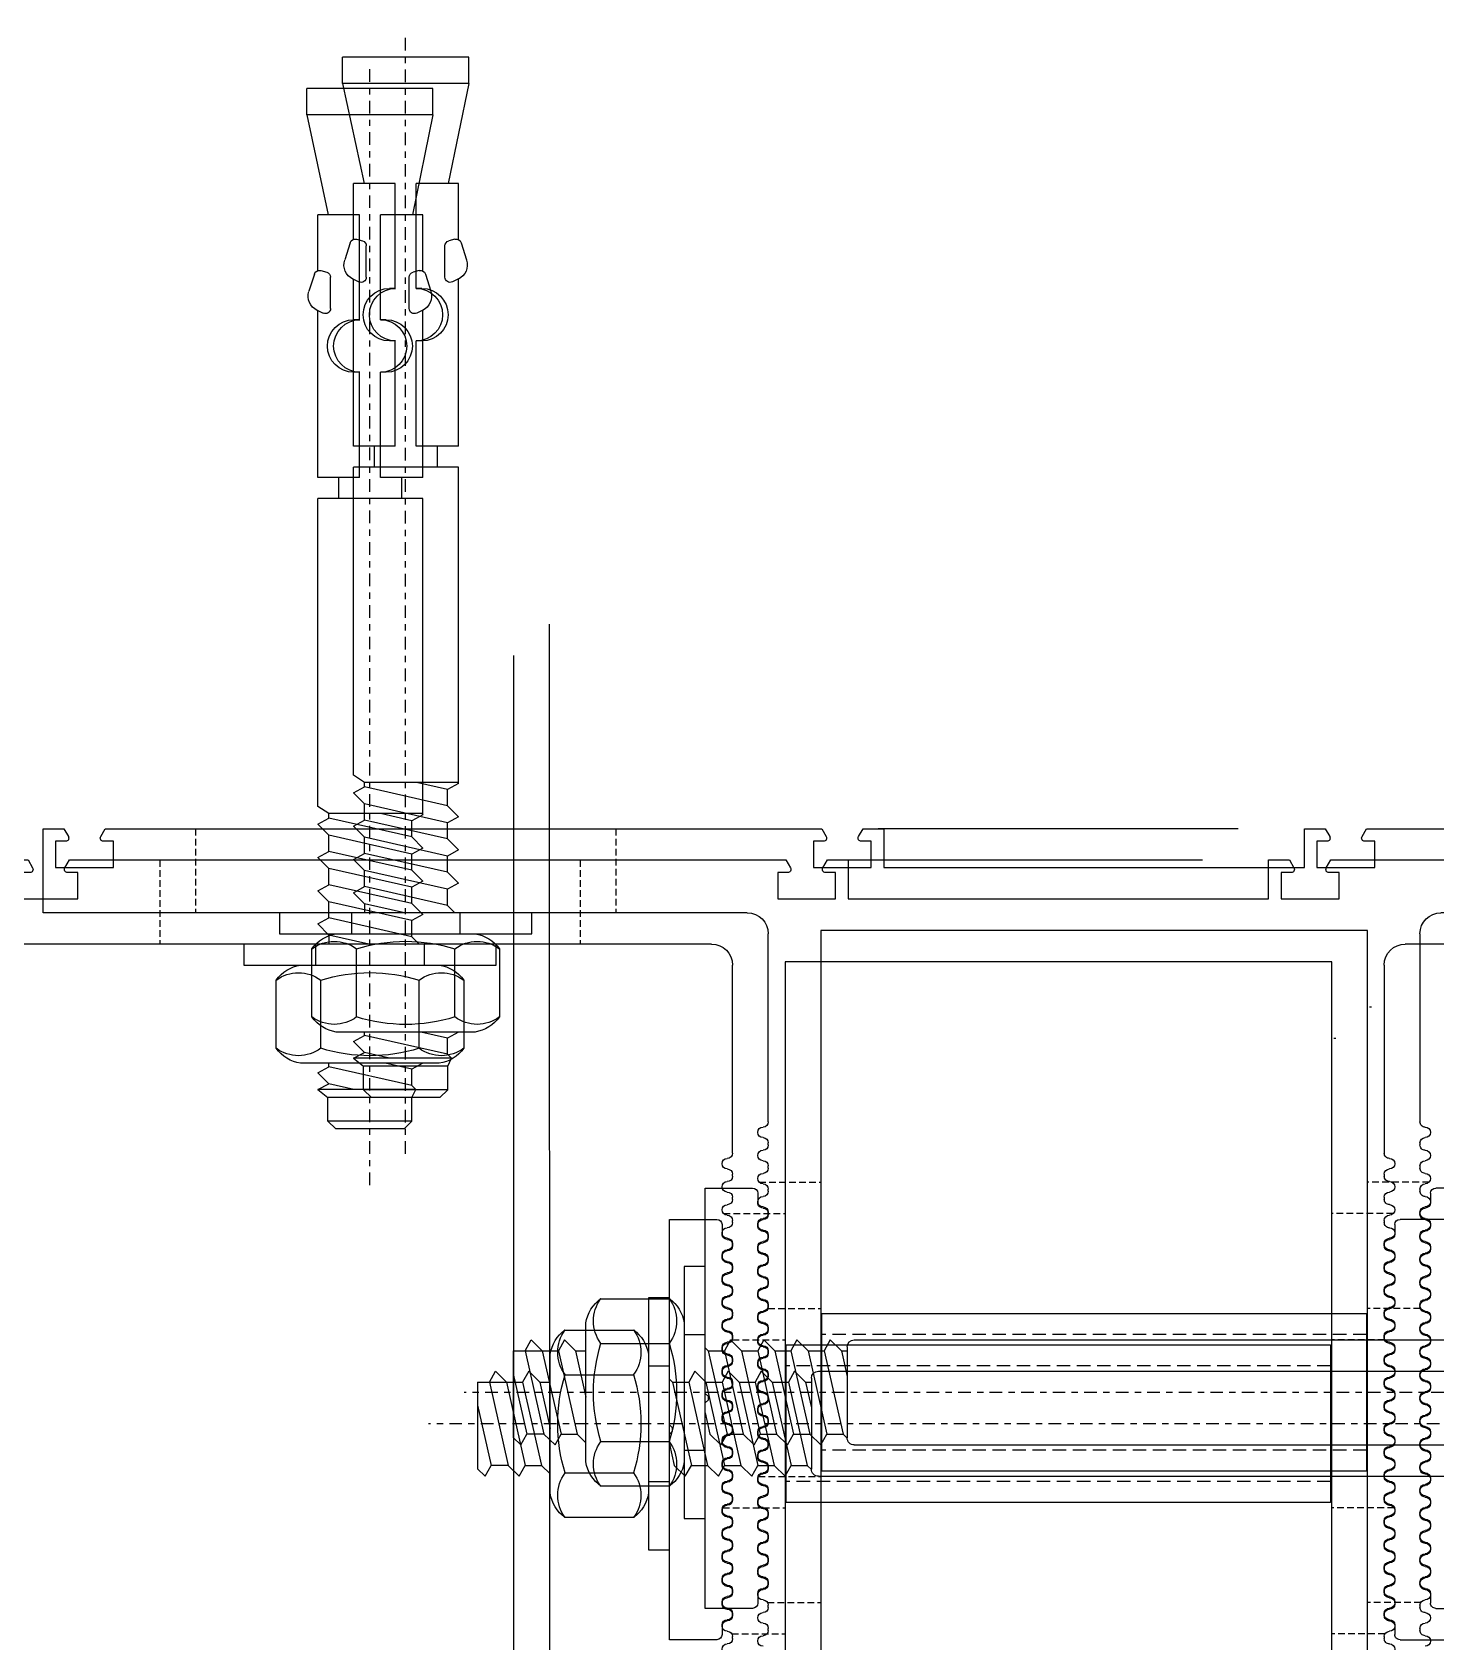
# Model space of a CAD drawing. Header units: inches. Extents: x 4821 to 127877, y 58012 to 433683.
# Drawn here: x 35457.7 to 35591.2, y 147066.1 to 147219.3 of the extents above; entities that cross this region are included whole.
import ezdxf

# ---------------------------------------------------------------- set-up
doc = ezdxf.new("R2010")
doc.units = ezdxf.units.IN
doc.header["$MEASUREMENT"] = 0
doc.linetypes.add('$1$Center', pattern=[29.999999, 12, -6, 6, -6])
doc.linetypes.add('$1$DASHED', pattern=[19.05, 12.7, -6.35])
for name, color, linetype in [('A-FURN-FIXD', 10, 'Continuous'), ('A-GLAZ', 132, 'Continuous'), ('A-WAL-CMU', 7, 'Continuous'), ('A-WIN', 141, 'Continuous')]:
    doc.layers.add(name, color=color, linetype=linetype)

# ---------------------------------------------------------------- blocks, each defined once
blk = doc.blocks.new('$1$Fixed bracket Plan')
at = {"layer": 'A-FURN-FIXD'}
for p, q in [((8, 100), (0, 100)), ((0, 100), (0, 98.02)), ((8, 33), (8, 100)), ((1.2, 97.85), (1.2, 98.8)), ((1.2, 98.8), (3.7, 98.8)), ((3.7, 98.8), (3.7, 93.3)), ((0, 98.02), (0.75, 97.59)), ((0.75, 94.51), (0, 94.08)), ((0, 94.08), (0, 25.92)), ((1.2, 93.3), (1.2, 94.25)), ((3.7, 93.3), (1.2, 93.3)), ((8, 53.5), (8, 77.5)), ((8, 77.5), (10, 77.5)), ((10, 77.5), (10, 53.5)), ((-73.41, 59.5), (-73.41, 71.5)), ((-70.91, 71.5), (-73.41, 71.5)), ((-70.91, 59.5), (-70.91, 71.5)), ((-70.91, 71.5), (-61.41, 69.46)), ((-61.41, 66.5), (-61.41, 70.46)), ((-56.08, 70.46), (-61.41, 70.46)), ((-55.76, 70.78), (-54.12, 71.3)), ((-52.31, 70.52), (-52.04, 69.95)), ((-36.41, 70.46), (-52.28, 70.46)), ((-36.41, 66.5), (-36.41, 70.46)), ((-5.09, 70.46), (-34.41, 70.46)), ((-34.41, 60.46), (-34.41, 70.46)), ((-4.41, 69.42), (-5.09, 70.46)), ((-3.4, 70.46), (-3.98, 69.42)), ((-2.36, 69.42), (-3.4, 70.46)), ((-0.24, 70.46), (-0.82, 69.42)), ((0.81, 69.42), (-0.24, 70.46)), ((2.92, 70.46), (2.35, 69.42)), ((3.97, 69.42), (2.92, 70.46)), ((6.09, 70.46), (5.51, 69.42)), ((7.14, 69.42), (6.09, 70.46)), ((8, 70.66), (10, 70.66)), ((20.25, 70.46), (19.68, 69.42)), ((-56.09, 70.18), (-55.94, 69.61)), ((-52.49, 69.24), (-55.46, 69.24)), ((-4.41, 60.5), (-4.41, 69.42)), ((-3.98, 69.42), (-4.41, 69.42)), ((-2.19, 61.51), (-3.98, 69.42)), ((-0.57, 61.51), (-2.36, 69.42)), ((-0.82, 69.42), (-2.36, 69.42)), ((0.97, 61.51), (-0.82, 69.42)), ((2.6, 61.51), (0.81, 69.42)), ((2.35, 69.42), (0.81, 69.42)), ((4.14, 61.51), (2.35, 69.42)), ((5.76, 61.51), (3.97, 69.42)), ((5.51, 69.42), (3.97, 69.42)), ((7.3, 61.51), (5.51, 69.42)), ((8, 65.6), (7.14, 69.42)), ((7.14, 69.42), (8, 69.42)), ((17.92, 70.17), (11.43, 70.17)), ((19.68, 69.42), (19.35, 69.42)), ((21.47, 61.51), (19.68, 69.42)), ((21.3, 69.42), (20.26, 70.46)), ((21.84, 70.46), (21.3, 69.42)), ((21.84, 67.02), (21.3, 69.42)), ((21.84, 61.13), (21.84, 70.46)), ((21.84, 70.46), (22.59, 69.5)), ((22.59, 61.5), (22.59, 69.5)), ((24.84, 69.5), (22.59, 69.5)), ((24.84, 61.5), (24.84, 69.5)), ((24.84, 69.5), (25.59, 68.75)), ((-34.41, 68.46), (-36.41, 68.46)), ((25.59, 62.25), (25.59, 68.75)), ((-51.41, 66.5), (-61.41, 66.5)), ((-51.41, 66.5), (-51.41, 67.04)), ((-46.41, 66.5), (-46.41, 67.04)), ((-36.41, 66.5), (-46.41, 66.5)), ((-61.41, 60.46), (-61.41, 64.5)), ((-51.41, 64.5), (-61.41, 64.5)), ((-51.41, 63.96), (-51.41, 64.5)), ((-36.41, 64.5), (-46.41, 64.5)), ((-46.41, 63.96), (-46.41, 64.5)), ((-36.41, 60.46), (-36.41, 64.5)), ((-3.73, 61.51), (-4.41, 64.48)), ((19.92, 61.51), (19.35, 64.05)), ((-70.91, 59.5), (-61.41, 61.46)), ((-56.09, 60.82), (-55.94, 61.39)), ((-52.49, 61.76), (-55.46, 61.76)), ((-34.41, 62.46), (-36.41, 62.46)), ((-4.31, 60.46), (-3.73, 61.51)), ((-2.19, 61.51), (-3.73, 61.51)), ((-2.19, 61.51), (-1.14, 60.46)), ((-1.14, 60.46), (-0.57, 61.51)), ((0.97, 61.51), (-0.57, 61.51)), ((0.97, 61.51), (2.02, 60.46)), ((2.02, 60.46), (2.6, 61.51)), ((4.14, 61.51), (2.6, 61.51)), ((4.14, 61.51), (5.19, 60.46)), ((5.19, 60.46), (5.76, 61.51)), ((7.3, 61.51), (5.76, 61.51)), ((7.3, 61.51), (8, 60.81)), ((19.35, 60.46), (19.92, 61.51)), ((21.47, 61.51), (19.92, 61.51)), ((21.47, 61.51), (21.84, 61.13)), ((22.59, 61.5), (21.84, 61.13)), ((24.84, 61.5), (22.59, 61.5)), ((24.84, 61.5), (25.59, 62.25)), ((-56.05, 60.46), (-61.41, 60.46)), ((-55.76, 60.22), (-54.12, 59.7)), ((-36.41, 60.46), (-52.32, 60.46)), ((-52.31, 60.48), (-52.04, 61.05)), ((-4.31, 60.46), (-34.41, 60.46)), ((-4.41, 60.56), (-4.31, 60.46)), ((8, 60.34), (10, 60.34)), ((17.92, 60.82), (11.43, 60.82)), ((-70.91, 59.5), (-73.41, 59.5)), ((49.69, 55.26), (57.94, 55.26)), ((49.69, 55.26), (49.69, 54.13)), ((51.89, 55.26), (57.61, 53.96)), ((57.94, 55.26), (58.65, 54.54)), ((49.69, 54.13), (48.65, 53.56)), ((49.69, 54.13), (49.69, 52.5)), ((49.69, 54.13), (57.61, 52.34)), ((58.65, 54.54), (57.61, 53.96)), ((57.61, 52.34), (57.61, 53.96)), ((10, 53.5), (8, 53.5)), ((49.69, 52.51), (48.65, 53.56)), ((49.69, 52.51), (57.61, 50.72)), ((49.69, 52.51), (49.69, 50.97)), ((57.61, 52.34), (58.65, 51.29)), ((48.65, 50.39), (49.69, 50.97)), ((49.69, 50.97), (57.61, 49.18)), ((58.65, 51.29), (57.61, 50.72)), ((57.61, 50.72), (57.61, 49.18)), ((49.69, 49.34), (48.65, 50.39)), ((49.69, 49.34), (54.09, 48.35)), ((49.69, 49.34), (49.69, 48.35)), ((57.61, 49.18), (58.43, 48.35)), ((60.25, 48.35), (47.05, 48.35)), ((44.73, 46.92), (44.73, 40.43)), ((48.98, 46.92), (48.98, 40.43)), ((58.33, 46.92), (58.33, 40.43)), ((62.58, 40.43), (62.58, 46.92)), ((41.65, 37), (41.65, 39)), ((41.65, 39), (65.65, 39)), ((47.05, 39), (60.25, 39)), ((48.15, 39), (48.15, 37)), ((59.15, 39), (59.15, 37)), ((65.65, 39), (65.65, 37)), ((53.75, 37), (34.2, 37)), ((34.2, 37), (34.2, 32.5)), ((65.65, 37), (41.65, 37)), ((49.69, 36.71), (49.41, 37)), ((54.05, 36.7), (53.75, 37)), ((54.65, 37), (54.35, 36.7)), ((74.2, 37), (54.65, 37)), ((55.59, 37), (57.61, 36.55)), ((74.2, 32.5), (74.2, 37)), ((49.69, 36.71), (49.69, 35.17)), ((49.69, 36.71), (57.61, 34.92)), ((54.35, 36.7), (54.05, 36.7)), ((57.61, 36.55), (58.65, 35.5)), ((58.65, 35.5), (57.61, 34.92)), ((48.65, 34.59), (49.69, 35.17)), ((49.69, 33.55), (48.65, 34.59)), ((49.69, 35.17), (57.61, 33.38)), ((57.61, 34.92), (57.61, 33.38)), ((49.69, 33.55), (57.61, 31.76)), ((49.69, 33.55), (49.69, 32)), ((57.61, 33.38), (58.65, 32.33)), ((58.65, 32.33), (57.61, 31.76)), ((27.9, 31), (10, 31)), ((30.1, 31), (29.9, 31)), ((32.3, 31), (32.1, 31)), ((34.5, 31), (34.3, 31)), ((34.7, 32), (35.6, 32)), ((36.7, 31), (36.5, 31)), ((37.6, 32), (37.8, 32)), ((38.9, 31), (38.7, 31)), ((39.8, 32), (40, 32)), ((41.1, 31), (40.9, 31)), ((42, 32), (42.2, 32)), ((43.3, 31), (43.1, 31)), ((44.2, 32), (44.4, 32)), ((45.5, 31), (45.3, 31)), ((46.4, 32), (46.6, 32)), ((47.7, 31), (47.5, 31)), ((48.6, 32), (48.8, 32)), ((48.65, 31.43), (49.69, 32)), ((49.69, 30.38), (48.65, 31.43)), ((49.69, 32), (57.61, 30.22)), ((49.9, 31), (49.7, 31)), ((50.8, 32), (51, 32)), ((52.1, 31), (51.9, 31)), ((53, 32), (53.2, 32)), ((54.3, 31), (54.1, 31)), ((55.2, 32), (55.4, 32)), ((56.5, 31), (56.3, 31)), ((57.4, 32), (57.6, 32)), ((57.61, 31.76), (57.61, 30.22)), ((58.7, 31), (58.5, 31)), ((59.6, 32), (59.8, 32)), ((60.9, 31), (60.7, 31)), ((61.8, 32), (62, 32)), ((63.1, 31), (62.9, 31)), ((64, 32), (64.2, 32)), ((65.3, 31), (65.1, 31)), ((66.2, 32), (66.4, 32)), ((67.5, 31), (67.3, 31)), ((68.4, 32), (68.6, 32)), ((69.7, 31), (69.5, 31)), ((70.6, 32), (70.8, 32)), ((71.9, 31), (71.7, 31)), ((72.8, 32), (73.7, 32)), ((74.1, 31), (73.9, 31)), ((76.3, 31), (76.1, 31)), ((49.69, 30.38), (49.69, 28.84)), ((49.69, 30.38), (57.61, 28.59)), ((57.61, 30.22), (58.65, 29.17)), ((58.65, 29.17), (57.61, 28.59)), ((48.65, 28.27), (49.69, 28.84)), ((49.69, 27.22), (48.65, 28.27)), ((49.69, 28.84), (57.61, 27.05)), ((57.61, 28.59), (57.61, 27.05)), ((1.2, 25.75), (1.2, 26.7)), ((1.2, 26.7), (3.7, 26.7)), ((3.7, 26.7), (3.7, 21.2)), ((49.69, 27.22), (57.61, 25.43)), ((49.69, 27.22), (49.69, 25.68)), ((57.61, 27.05), (58.65, 26)), ((0, 25.92), (0.75, 25.49)), ((9.7, -26), (9.7, 26)), ((9.7, 26), (97.6, 26)), ((61.15, 25.9), (46.15, 25.9)), ((46.15, 25.9), (46.15, -25.9)), ((48.65, 25.1), (49.69, 25.68)), ((49.69, 24.05), (48.65, 25.1)), ((49.69, 25.68), (57.61, 23.89)), ((58.65, 26), (57.61, 25.43)), ((57.61, 25.43), (57.61, 23.89)), ((61.15, -25.9), (61.15, 25.9)), ((49.32, 23.5), (57.98, 23.5)), ((49.69, 24.05), (52.14, 23.5)), ((49.69, 24.05), (49.69, 23.5)), ((57.61, 23.89), (57.99, 23.5)), ((0.75, 22.41), (0, 21.98)), ((0, 21.98), (0, 20)), ((1.2, 21.2), (1.2, 22.15)), ((48.65, 22.83), (48.65, -38.58)), ((58.65, 22.83), (58.65, -38.58)), ((0, 20), (3.7, 20)), ((3.7, 21.2), (1.2, 21.2)), ((3.7, 20), (3.7, -20)), ((3.7, -20), (0, -20)), ((0, -20), (0, -21.98)), ((1.2, -22.15), (1.2, -21.2)), ((1.2, -21.2), (3.7, -21.2)), ((3.7, -21.2), (3.7, -26.7)), ((0, -21.98), (0.75, -22.41)), ((0.75, -25.49), (0, -25.92)), ((0, -25.92), (0, -94.08)), ((1.2, -26.7), (1.2, -25.75)), ((97.6, -26), (9.7, -26)), ((46.15, -25.9), (61.15, -25.9)), ((3.7, -26.7), (1.2, -26.7)), ((10, -31), (27.9, -31)), ((29.9, -31), (30.1, -31)), ((32.1, -31), (32.3, -31)), ((34.3, -31), (34.5, -31)), ((34.7, -32), (35.6, -32)), ((36.5, -31), (36.7, -31)), ((37.6, -32), (37.8, -32)), ((38.7, -31), (38.9, -31)), ((39.8, -32), (40, -32)), ((40.9, -31), (41.1, -31)), ((42, -32), (42.2, -32)), ((43.1, -31), (43.3, -31)), ((44.2, -32), (44.4, -32)), ((45.3, -31), (45.5, -31)), ((46.4, -32), (46.6, -32)), ((47.5, -31), (47.7, -31)), ((48.6, -32), (48.8, -32)), ((49.7, -31), (49.9, -31)), ((50.8, -32), (51, -32)), ((51.9, -31), (52.1, -31)), ((53, -32), (53.2, -32)), ((54.1, -31), (54.3, -31)), ((55.2, -32), (55.4, -32)), ((56.3, -31), (56.5, -31)), ((57.4, -32), (57.6, -32)), ((58.5, -31), (58.7, -31)), ((59.6, -32), (59.8, -32)), ((60.7, -31), (60.9, -31)), ((61.8, -32), (62, -32)), ((62.9, -31), (63.1, -31)), ((64, -32), (64.2, -32)), ((65.1, -31), (65.3, -31)), ((66.2, -32), (66.4, -32)), ((67.3, -31), (67.5, -31)), ((68.4, -32), (68.6, -32)), ((69.5, -31), (69.7, -31)), ((70.6, -32), (70.8, -32)), ((71.7, -31), (71.9, -31)), ((72.8, -32), (73.7, -32)), ((73.9, -31), (74.1, -31)), ((76.1, -31), (76.3, -31)), ((8, -100), (8, -33)), ((34.2, -37), (34.2, -32.5)), ((74.2, -32.5), (74.2, -37))]:
    blk.add_line(p, q, dxfattribs=at)
at = {"layer": 'A-FURN-FIXD', "linetype": '$1$DASHED', "ltscale": 0.05}
for p, q in [((0, 85.5), (8, 85.5)), ((0, 45.5), (8, 45.5)), ((33.65, 31.86), (33.65, 26)), ((45.65, 31.02), (45.65, 26)), ((61.65, 31.93), (61.65, 26)), ((73.65, 31.07), (73.65, 26)), ((33.65, -31.86), (33.65, -26)), ((45.65, -31.02), (45.65, -26)), ((61.65, -31.93), (61.65, -26)), ((73.65, -31.07), (73.65, -26))]:
    blk.add_line(p, q, dxfattribs=at)
at = {"layer": 'A-FURN-FIXD', "linetype": '$1$Center', "ltscale": 0.1}
for p, q in [((30.95, 65.5), (-75.79, 65.5)), ((53.65, -48.26), (53.65, 59.93))]:
    blk.add_line(p, q, dxfattribs=at)
at = {"layer": 'A-FURN-FIXD', "linetype": '$1$DASHED', "ltscale": 0.1}
for p, q in [((48.15, -25.9), (48.15, 25.9)), ((59.15, -25.9), (59.15, 25.9))]:
    blk.add_line(p, q, dxfattribs=at)
at = {"layer": 'A-FURN-FIXD'}
blk.add_lwpolyline([(11.43, 74.42, 0.202618), (10, 72.1), (10, 58.9, 0.202618), (11.43, 56.57), (17.92, 56.57, 0.202618), (19.35, 58.9), (19.35, 72.1, 0.202618), (17.92, 74.42)], format="xyb", close=True, dxfattribs=at)
for points in [[(11.43, 74.42, 0.330304), (11.43, 70.17, 0.151843), (11.43, 60.82, 0.330304), (11.43, 56.57)], [(17.92, 56.57, 0.330304), (17.92, 60.82, 0.151843), (17.92, 70.17, 0.330304), (17.92, 74.42)]]:
    blk.add_lwpolyline(points, format="xyb", dxfattribs=at)
for centre, radius, start, end in [((0.9, 97.85), 0.3, 240, 0), ((0.9, 94.25), 0.3, 360, 120), ((-55.61, 70.31), 0.5, 107.63, 195.0687), ((-53.66, 69.87), 1.5, 25.4904, 107.63), ((-55.46, 69.74), 0.5, 195.0687, 270), ((-52.49, 69.74), 0.5, 270, 25.4904), ((-48.91, 67.04), 2.5, 0, 180), ((-48.91, 66.45), 2.5, 0, 180), ((-48.91, 64.49), 2.5, 180, 0), ((-48.91, 63.96), 2.5, 180, 0), ((-55.46, 61.26), 0.5, 90, 164.9313), ((-52.49, 61.26), 0.5, 334.5096, 90), ((-55.61, 60.69), 0.5, 164.9313, 252.37), ((-53.66, 61.13), 1.5, 252.37, 334.5096), ((47.57, 44.89), 3.5, 98.6993, 144.5157), ((46.85, 44.06), 3.57, 53.4429, 126.5571), ((53.65, 31.88), 15.75, 72.7319, 107.2681), ((60.45, 44.06), 3.57, 53.4429, 126.5571), ((59.73, 44.89), 3.5, 35.4843, 81.3007), ((47.57, 42.46), 3.5, 215.4843, 261.3007), ((46.85, 43.29), 3.57, 233.4429, 306.5571), ((53.65, 55.47), 15.75, 252.7319, 287.2681), ((60.45, 43.29), 3.57, 233.4429, 306.5571), ((59.73, 42.46), 3.5, 278.6993, 324.5157), ((10, 33), 2, 180, 270), ((34.7, 32.5), 0.5, 180, 270), ((73.7, 32.5), 0.5, 270, 0), ((27.9, 31.5), 0.5, 270, 0), ((28.9, 31.5), 0.5, 0, 180), ((29.9, 31.5), 0.5, 180, 270), ((30.1, 31.5), 0.5, 270, 360), ((31.1, 31.5), 0.5, 0, 180), ((32.1, 31.5), 0.5, 180, 270), ((32.3, 31.5), 0.5, 270, 360), ((33.3, 31.5), 0.5, 0, 180), ((34.3, 31.5), 0.5, 180, 270), ((34.5, 31.5), 0.5, 270, 360), ((35.5, 31.5), 0.5, 0, 180), ((35.6, 31.5), 0.5, 0, 90), ((36.5, 31.5), 0.5, 180, 270), ((36.6, 31.5), 0.5, 180, 360), ((36.7, 31.5), 0.5, 270, 360), ((37.6, 31.5), 0.5, 90, 180), ((37.7, 31.5), 0.5, 0, 180), ((37.8, 31.5), 0.5, 0, 90), ((38.7, 31.5), 0.5, 180, 270), ((38.8, 31.5), 0.5, 180, 0), ((38.9, 31.5), 0.5, 270, 360), ((39.8, 31.5), 0.5, 90, 180), ((39.9, 31.5), 0.5, 0, 180), ((40, 31.5), 0.5, 0, 90), ((40.9, 31.5), 0.5, 180, 270), ((41, 31.5), 0.5, 180, 0), ((41.1, 31.5), 0.5, 270, 360), ((42, 31.5), 0.5, 90, 180), ((42.1, 31.5), 0.5, 0, 180), ((42.2, 31.5), 0.5, 0, 90), ((43.1, 31.5), 0.5, 180, 270), ((43.2, 31.5), 0.5, 180, 0), ((43.3, 31.5), 0.5, 270, 360), ((44.2, 31.5), 0.5, 90, 180), ((44.3, 31.5), 0.5, 0, 180), ((44.4, 31.5), 0.5, 0, 90), ((45.3, 31.5), 0.5, 180, 270), ((45.4, 31.5), 0.5, 180, 0), ((45.5, 31.5), 0.5, 270, 360), ((46.4, 31.5), 0.5, 90, 180), ((46.5, 31.5), 0.5, 0, 180), ((46.6, 31.5), 0.5, 0, 90), ((47.5, 31.5), 0.5, 180, 270), ((47.6, 31.5), 0.5, 180, 0), ((47.7, 31.5), 0.5, 270, 360), ((48.6, 31.5), 0.5, 90, 180), ((48.7, 31.5), 0.5, 0, 180), ((48.8, 31.5), 0.5, 0, 90), ((49.7, 31.5), 0.5, 180, 270), ((49.8, 31.5), 0.5, 180, 0), ((49.9, 31.5), 0.5, 270, 360), ((50.8, 31.5), 0.5, 90, 180), ((50.9, 31.5), 0.5, 0, 180), ((51, 31.5), 0.5, 0, 90), ((51.9, 31.5), 0.5, 180, 270), ((52, 31.5), 0.5, 180, 0), ((52.1, 31.5), 0.5, 270, 360), ((53, 31.5), 0.5, 90, 180), ((53.1, 31.5), 0.5, 0, 180), ((53.2, 31.5), 0.5, 0, 90), ((54.1, 31.5), 0.5, 180, 270), ((54.2, 31.5), 0.5, 180, 0), ((54.3, 31.5), 0.5, 270, 360), ((55.2, 31.5), 0.5, 90, 180), ((55.3, 31.5), 0.5, 0, 180), ((55.4, 31.5), 0.5, 0, 90), ((56.3, 31.5), 0.5, 180, 270), ((56.4, 31.5), 0.5, 180, 0), ((56.5, 31.5), 0.5, 270, 360), ((57.4, 31.5), 0.5, 90, 180), ((57.5, 31.5), 0.5, 0, 180), ((57.6, 31.5), 0.5, 0, 90), ((58.5, 31.5), 0.5, 180, 270), ((58.6, 31.5), 0.5, 180, 0), ((58.7, 31.5), 0.5, 270, 360), ((59.6, 31.5), 0.5, 90, 180), ((59.7, 31.5), 0.5, 0, 180), ((59.8, 31.5), 0.5, 0, 90), ((60.7, 31.5), 0.5, 180, 270), ((60.8, 31.5), 0.5, 180, 0), ((60.9, 31.5), 0.5, 270, 360), ((61.8, 31.5), 0.5, 90, 180), ((61.9, 31.5), 0.5, 0, 180), ((62, 31.5), 0.5, 0, 90), ((62.9, 31.5), 0.5, 180, 270), ((63, 31.5), 0.5, 180, 0), ((63.1, 31.5), 0.5, 270, 360), ((64, 31.5), 0.5, 90, 180), ((64.1, 31.5), 0.5, 0, 180), ((64.2, 31.5), 0.5, 0, 90), ((65.1, 31.5), 0.5, 180, 270), ((65.2, 31.5), 0.5, 180, 0), ((65.3, 31.5), 0.5, 270, 360), ((66.2, 31.5), 0.5, 90, 180), ((66.3, 31.5), 0.5, 0, 180), ((66.4, 31.5), 0.5, 0, 90), ((67.3, 31.5), 0.5, 180, 270), ((67.4, 31.5), 0.5, 180, 0), ((67.5, 31.5), 0.5, 270, 360), ((68.4, 31.5), 0.5, 90, 180), ((68.5, 31.5), 0.5, 0, 180), ((68.6, 31.5), 0.5, 0, 90), ((69.5, 31.5), 0.5, 180, 270), ((69.6, 31.5), 0.5, 180, 0), ((69.7, 31.5), 0.5, 270, 360), ((70.6, 31.5), 0.5, 90, 180), ((70.7, 31.5), 0.5, 0, 180), ((70.8, 31.5), 0.5, 360, 90), ((71.7, 31.5), 0.5, 180, 270), ((71.8, 31.5), 0.5, 180, 0), ((71.9, 31.5), 0.5, 270, 360), ((72.8, 31.5), 0.5, 90, 180), ((72.9, 31.5), 0.5, 0, 180), ((73.9, 31.5), 0.5, 180, 270), ((74.1, 31.5), 0.5, 270, 360), ((75.1, 31.5), 0.5, 0, 180), ((76.1, 31.5), 0.5, 180, 270), ((76.3, 31.5), 0.5, 270, 360), ((77.3, 31.5), 0.5, 0, 180), ((0.9, 25.75), 0.3, 240, 0), ((49.32, 22.83), 0.667, 90, 180), ((57.98, 22.83), 0.667, 0, 90), ((0.9, 22.15), 0.3, 360, 120), ((0.9, -22.15), 0.3, 240, 0), ((0.9, -25.75), 0.3, 360, 120), ((10, -33), 2, 90, 180), ((27.9, -31.5), 0.5, 360, 90), ((28.9, -31.5), 0.5, 180, 0), ((29.9, -31.5), 0.5, 90, 180), ((30.1, -31.5), 0.5, 0, 90), ((31.1, -31.5), 0.5, 180, 0), ((32.1, -31.5), 0.5, 90, 180), ((32.3, -31.5), 0.5, 0, 90), ((33.3, -31.5), 0.5, 180, 0), ((34.3, -31.5), 0.5, 90, 180), ((34.7, -32.5), 0.5, 90, 180), ((34.5, -31.5), 0.5, 0, 90), ((35.5, -31.5), 0.5, 180, 0), ((35.6, -31.5), 0.5, 270, 0), ((36.5, -31.5), 0.5, 90, 180), ((36.6, -31.5), 0.5, 0, 180), ((36.7, -31.5), 0.5, 0, 90), ((37.6, -31.5), 0.5, 180, 270), ((37.7, -31.5), 0.5, 180, 0), ((37.8, -31.5), 0.5, 270, 0), ((38.7, -31.5), 0.5, 90, 180), ((38.8, -31.5), 0.5, 0, 180), ((38.9, -31.5), 0.5, 0, 90), ((39.8, -31.5), 0.5, 180, 270), ((39.9, -31.5), 0.5, 180, 0), ((40, -31.5), 0.5, 270, 0), ((40.9, -31.5), 0.5, 90, 180), ((41, -31.5), 0.5, 0, 180), ((41.1, -31.5), 0.5, 0, 90), ((42, -31.5), 0.5, 180, 270), ((42.1, -31.5), 0.5, 180, 0), ((42.2, -31.5), 0.5, 270, 0), ((43.1, -31.5), 0.5, 90, 180), ((43.2, -31.5), 0.5, 0, 180), ((43.3, -31.5), 0.5, 0, 90), ((44.2, -31.5), 0.5, 180, 270), ((44.3, -31.5), 0.5, 180, 0), ((44.4, -31.5), 0.5, 270, 0), ((45.3, -31.5), 0.5, 90, 180), ((45.4, -31.5), 0.5, 0, 180), ((45.5, -31.5), 0.5, 0, 90), ((46.4, -31.5), 0.5, 180, 270), ((46.5, -31.5), 0.5, 180, 0), ((46.6, -31.5), 0.5, 270, 0), ((47.5, -31.5), 0.5, 90, 180), ((47.6, -31.5), 0.5, 0, 180), ((47.7, -31.5), 0.5, 0, 90), ((48.6, -31.5), 0.5, 180, 270), ((48.7, -31.5), 0.5, 180, 0), ((48.8, -31.5), 0.5, 270, 0), ((49.7, -31.5), 0.5, 90, 180), ((49.8, -31.5), 0.5, 0, 180), ((49.9, -31.5), 0.5, 0, 90), ((50.8, -31.5), 0.5, 180, 270), ((50.9, -31.5), 0.5, 180, 0), ((51, -31.5), 0.5, 270, 0), ((51.9, -31.5), 0.5, 90, 180), ((52, -31.5), 0.5, 0, 180), ((52.1, -31.5), 0.5, 0, 90), ((53, -31.5), 0.5, 180, 270), ((53.1, -31.5), 0.5, 180, 0), ((53.2, -31.5), 0.5, 270, 0), ((54.1, -31.5), 0.5, 90, 180), ((54.2, -31.5), 0.5, 0, 180), ((54.3, -31.5), 0.5, 0, 90), ((55.2, -31.5), 0.5, 180, 270), ((55.3, -31.5), 0.5, 180, 0), ((55.4, -31.5), 0.5, 270, 0), ((56.3, -31.5), 0.5, 90, 180), ((56.4, -31.5), 0.5, 0, 180), ((56.5, -31.5), 0.5, 0, 90), ((57.4, -31.5), 0.5, 180, 270), ((57.5, -31.5), 0.5, 180, 0), ((57.6, -31.5), 0.5, 270, 0), ((58.5, -31.5), 0.5, 90, 180), ((58.6, -31.5), 0.5, 0, 180), ((58.7, -31.5), 0.5, 0, 90), ((59.6, -31.5), 0.5, 180, 270), ((59.7, -31.5), 0.5, 180, 0), ((59.8, -31.5), 0.5, 270, 0), ((60.7, -31.5), 0.5, 90, 180), ((60.8, -31.5), 0.5, 0, 180), ((60.9, -31.5), 0.5, 0, 90), ((61.8, -31.5), 0.5, 180, 270), ((61.9, -31.5), 0.5, 180, 0), ((62, -31.5), 0.5, 270, 0), ((62.9, -31.5), 0.5, 90, 180), ((63, -31.5), 0.5, 0, 180), ((63.1, -31.5), 0.5, 0, 90), ((64, -31.5), 0.5, 180, 270), ((64.1, -31.5), 0.5, 180, 0), ((64.2, -31.5), 0.5, 270, 0), ((65.1, -31.5), 0.5, 90, 180), ((65.2, -31.5), 0.5, 0, 180), ((65.3, -31.5), 0.5, 0, 90), ((66.2, -31.5), 0.5, 180, 270), ((66.3, -31.5), 0.5, 180, 0), ((66.4, -31.5), 0.5, 270, 0), ((67.3, -31.5), 0.5, 90, 180), ((67.4, -31.5), 0.5, 0, 180), ((67.5, -31.5), 0.5, 0, 90), ((68.4, -31.5), 0.5, 180, 270), ((68.5, -31.5), 0.5, 180, 0), ((68.6, -31.5), 0.5, 270, 360), ((69.5, -31.5), 0.5, 90, 180), ((69.6, -31.5), 0.5, 0, 180), ((69.7, -31.5), 0.5, 0, 90), ((70.6, -31.5), 0.5, 180, 270), ((70.7, -31.5), 0.5, 180, 0), ((70.8, -31.5), 0.5, 270, 0), ((71.7, -31.5), 0.5, 90, 180), ((71.8, -31.5), 0.5, 0, 180), ((71.9, -31.5), 0.5, 0, 90), ((72.8, -31.5), 0.5, 180, 270), ((72.9, -31.5), 0.5, 180, 0), ((73.9, -31.5), 0.5, 90, 180), ((73.7, -32.5), 0.5, 0, 90), ((74.1, -31.5), 0.5, 0, 90), ((75.1, -31.5), 0.5, 180, 0), ((76.1, -31.5), 0.5, 90, 180), ((76.3, -31.5), 0.5, 0, 90), ((77.3, -31.5), 0.5, 180, 0)]:
    blk.add_arc(centre, radius, start, end, dxfattribs=at)
blk = doc.blocks.new('CURTT')
at = {"layer": 'A-GLAZ', "extrusion": (1.56101e-06, 5.69003e-07, 1)}
for p, q in [((905527.79, -1520222.76, 0), (905527.78, -1520477.06, 0)), ((905593.28, -1520457.57, 0), (905559.04, -1520457.57, 0))]:
    blk.add_line(p, q, dxfattribs=at)
at = {"layer": 'A-WIN', "extrusion": (1.56101e-06, 5.69003e-07, 1)}
blk.add_line((905605.98, -1520440.59, 0), (905605.78, -1520440.59, 0), dxfattribs=at)
at = {"layer": 'A-WIN', "extrusion": (1.56101e-06, 5.69003e-07, 1), "rotation": 89.99978104008247}
blk.add_blockref('$1$Fixed bracket Plan', (905579.58, -1520457.59, 0.55), dxfattribs=at)
blk = doc.blocks.new('FIRST SLAB EDGE')
at = {"layer": 'A-WIN', "xscale": -1, "rotation": 180}
blk.add_blockref('CURTT', (238156.09, -3250713.17, -1.15), dxfattribs=at)

msp = doc.modelspace()

# ---------------------------------------------------------------- block references
at = {"layer": 'A-WAL-CMU'}
for p in [(-1108176.96, 1877399.04), (-1108180.36, 1877396.06)]:
    msp.add_blockref('FIRST SLAB EDGE', p, dxfattribs=at)

doc.saveas('drawing.dxf')
